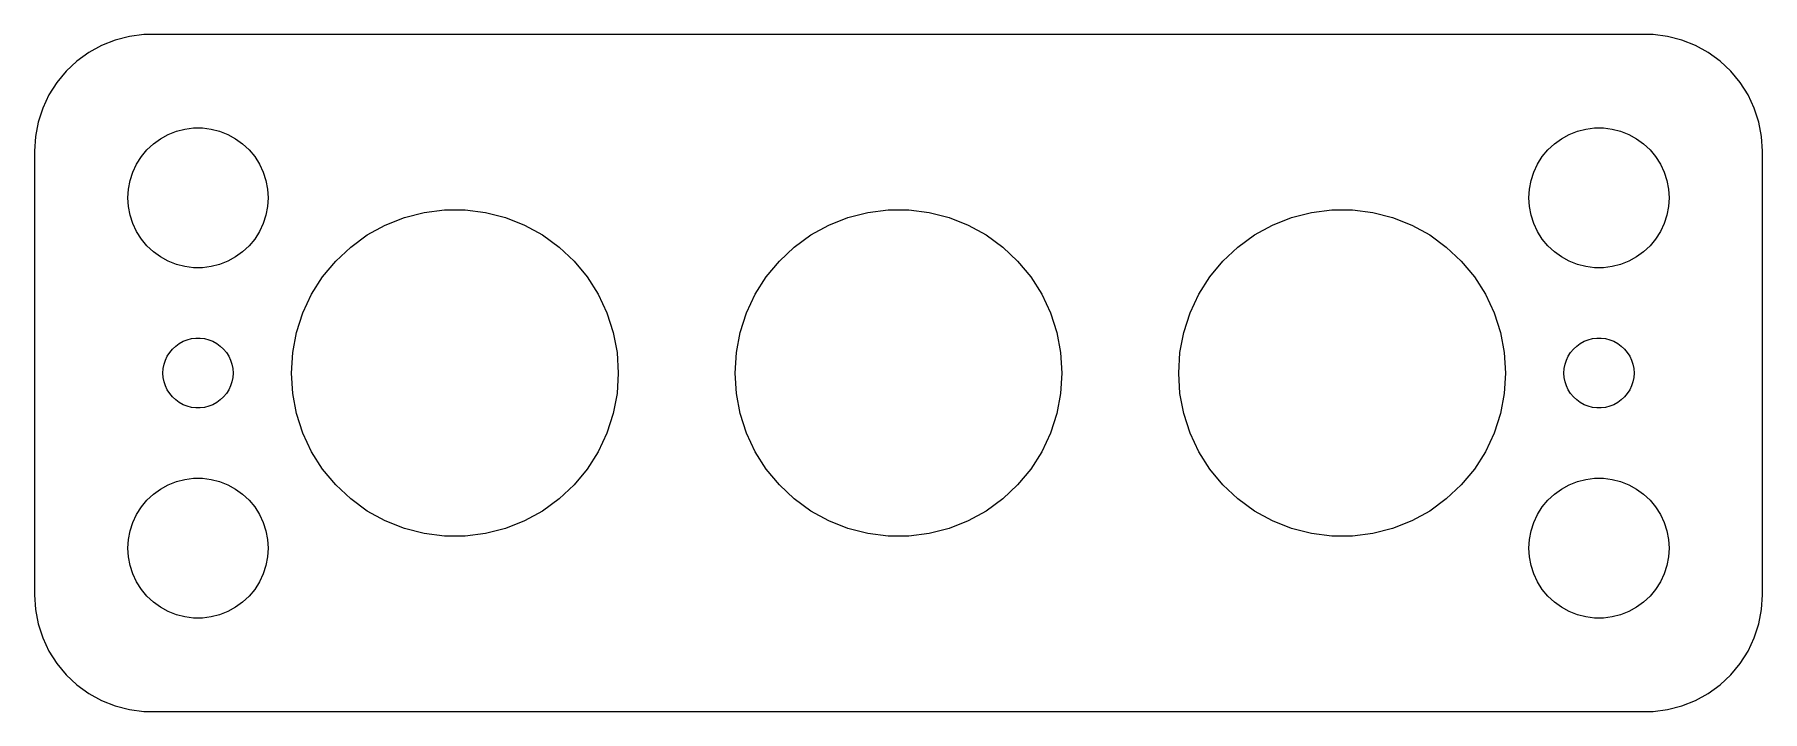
# Model space of a CAD drawing. Header units: metres. Extents: x -37 to 37, y 24.5 to 53.5.
import ezdxf

# ---------------------------------------------------------------- set-up
doc = ezdxf.new("R2010")
doc.units = ezdxf.units.M

msp = doc.modelspace()

# ---------------------------------------------------------------- linework, layer by layer
for p, q in [((-32.9369, 53.4114), (-33.5451, 53.2553)), ((-32.3139, 53.4901), (-32.9369, 53.4114)), ((32.3139, 53.4901), (-32.3139, 53.4901)), ((32.9369, 53.4114), (32.3139, 53.4901)), ((33.5451, 53.2553), (32.9369, 53.4114)), ((-34.6791, 52.7216), (-35.1871, 52.3526)), ((-34.1289, 53.0241), (-34.6791, 52.7216)), ((-33.5451, 53.2553), (-34.1289, 53.0241)), ((34.1289, 53.0241), (33.5451, 53.2553)), ((34.6791, 52.7216), (34.1289, 53.0241)), ((35.1871, 52.3526), (34.6791, 52.7216)), ((-35.6448, 51.9227), (-36.0451, 51.4389)), ((-35.1871, 52.3526), (-35.6448, 51.9227)), ((35.6448, 51.9227), (35.1871, 52.3526)), ((36.0451, 51.4389), (35.6448, 51.9227)), ((-36.0451, 51.4389), (-36.3815, 50.9088)), ((36.3815, 50.9088), (36.0451, 51.4389)), ((-36.6489, 50.3406), (-36.8429, 49.7434)), ((-36.3815, 50.9088), (-36.6489, 50.3406)), ((36.6489, 50.3406), (36.3815, 50.9088)), ((36.8429, 49.7434), (36.6489, 50.3406)), ((-36.8429, 49.7434), (-36.9606, 49.1267)), ((36.9606, 49.1267), (36.8429, 49.7434)), ((-36.9606, 49.1267), (-37, 48.5)), ((-31.9123, 48.8115), (-31.6075, 49.033)), ((-31.6075, 49.033), (-31.2773, 49.2145)), ((-31.2773, 49.2145), (-30.927, 49.3532)), ((-30.927, 49.3532), (-30.5621, 49.4469)), ((-30.5621, 49.4469), (-30.1884, 49.4941)), ((-30.1884, 49.4941), (-29.8116, 49.4941)), ((-29.8116, 49.4941), (-29.4379, 49.4469)), ((-29.4379, 49.4469), (-29.0729, 49.3532)), ((-29.0729, 49.3532), (-28.7227, 49.2145)), ((-28.7227, 49.2145), (-28.3925, 49.033)), ((-28.3925, 49.033), (-28.0877, 48.8115)), ((28.0877, 48.8115), (28.3925, 49.033)), ((28.3925, 49.033), (28.7227, 49.2145)), ((28.7227, 49.2145), (29.0729, 49.3532)), ((29.0729, 49.3532), (29.4379, 49.4469)), ((29.4379, 49.4469), (29.8116, 49.4941)), ((29.8116, 49.4941), (30.1884, 49.4941)), ((30.1884, 49.4941), (30.5621, 49.4469)), ((30.5621, 49.4469), (30.927, 49.3532)), ((30.927, 49.3532), (31.2773, 49.2145)), ((31.2773, 49.2145), (31.6075, 49.033)), ((31.6075, 49.033), (31.9123, 48.8115)), ((37, 48.5), (36.9606, 49.1267)), ((-37, 48.5), (-37, 29.5)), ((-32.6289, 47.9453), (-32.427, 48.2634)), ((-32.427, 48.2634), (-32.1869, 48.5536)), ((-32.1869, 48.5536), (-31.9123, 48.8115)), ((-28.0877, 48.8115), (-27.8131, 48.5536)), ((-27.8131, 48.5536), (-27.5729, 48.2634)), ((-27.5729, 48.2634), (-27.3711, 47.9453)), ((27.3711, 47.9453), (27.5729, 48.2634)), ((27.5729, 48.2634), (27.8131, 48.5536)), ((27.8131, 48.5536), (28.0877, 48.8115)), ((31.9123, 48.8115), (32.1869, 48.5536)), ((32.1869, 48.5536), (32.427, 48.2634)), ((32.427, 48.2634), (32.6289, 47.9453)), ((37, 29.5), (37, 48.5)), ((-32.9057, 47.2461), (-32.7893, 47.6044)), ((-32.7893, 47.6044), (-32.6289, 47.9453)), ((-27.3711, 47.9453), (-27.2107, 47.6044)), ((-27.2107, 47.6044), (-27.0942, 47.2461)), ((27.0942, 47.2461), (27.2107, 47.6044)), ((27.2107, 47.6044), (27.3711, 47.9453)), ((32.6289, 47.9453), (32.7893, 47.6044)), ((32.7893, 47.6044), (32.9057, 47.2461)), ((-33, 46.5), (-32.9763, 46.876)), ((-32.9763, 46.876), (-32.9057, 47.2461)), ((-27.0942, 47.2461), (-27.0237, 46.876)), ((-27.0237, 46.876), (-27, 46.5)), ((27, 46.5), (27.0237, 46.876)), ((27.0237, 46.876), (27.0942, 47.2461)), ((32.9057, 47.2461), (32.9763, 46.876)), ((32.9763, 46.876), (33, 46.5)), ((-32.9763, 46.124), (-33, 46.5)), ((-32.9057, 45.7539), (-32.9763, 46.124)), ((-27.0237, 46.124), (-27.0942, 45.7539)), ((-27, 46.5), (-27.0237, 46.124)), ((-20.3117, 45.876), (-19.4395, 45.9862)), ((-19.4395, 45.9862), (-18.5605, 45.9862)), ((-18.5605, 45.9862), (-17.6883, 45.876)), ((-1.31166, 45.876), (-0.43953, 45.9862)), ((-0.43953, 45.9862), (0.43953, 45.9862)), ((0.43953, 45.9862), (1.31166, 45.876)), ((17.6883, 45.876), (18.5605, 45.9862)), ((18.5605, 45.9862), (19.4395, 45.9862)), ((19.4395, 45.9862), (20.3117, 45.876)), ((27.0237, 46.124), (27, 46.5)), ((27.0942, 45.7539), (27.0237, 46.124)), ((32.9763, 46.124), (32.9057, 45.7539)), ((33, 46.5), (32.9763, 46.124)), ((-32.7893, 45.3956), (-32.9057, 45.7539)), ((-32.6289, 45.0547), (-32.7893, 45.3956)), ((-27.2107, 45.3956), (-27.3711, 45.0547)), ((-27.0942, 45.7539), (-27.2107, 45.3956)), ((-22.7508, 44.9103), (-21.9805, 45.3338)), ((-21.9805, 45.3338), (-21.1631, 45.6574)), ((-21.1631, 45.6574), (-20.3117, 45.876)), ((-17.6883, 45.876), (-16.8369, 45.6574)), ((-16.8369, 45.6574), (-16.0195, 45.3338)), ((-16.0195, 45.3338), (-15.2492, 44.9103)), ((-3.75078, 44.9103), (-2.98045, 45.3338)), ((-2.98045, 45.3338), (-2.16312, 45.6574)), ((-2.16312, 45.6574), (-1.31166, 45.876)), ((1.31166, 45.876), (2.16312, 45.6574)), ((2.16312, 45.6574), (2.98045, 45.3338)), ((2.98045, 45.3338), (3.75078, 44.9103)), ((15.2492, 44.9103), (16.0195, 45.3338)), ((16.0195, 45.3338), (16.8369, 45.6574)), ((16.8369, 45.6574), (17.6883, 45.876)), ((20.3117, 45.876), (21.1631, 45.6574)), ((21.1631, 45.6574), (21.9805, 45.3338)), ((21.9805, 45.3338), (22.7508, 44.9103)), ((27.2107, 45.3956), (27.0942, 45.7539)), ((27.3711, 45.0547), (27.2107, 45.3956)), ((32.7893, 45.3956), (32.6289, 45.0547)), ((32.9057, 45.7539), (32.7893, 45.3956)), ((-32.427, 44.7366), (-32.6289, 45.0547)), ((-32.1869, 44.4464), (-32.427, 44.7366)), ((-31.9123, 44.1884), (-32.1869, 44.4464)), ((-27.8131, 44.4464), (-28.0877, 44.1884)), ((-27.5729, 44.7366), (-27.8131, 44.4464)), ((-27.3711, 45.0547), (-27.5729, 44.7366)), ((-23.462, 44.3936), (-22.7508, 44.9103)), ((-15.2492, 44.9103), (-14.538, 44.3936)), ((-4.46196, 44.3936), (-3.75078, 44.9103)), ((3.75078, 44.9103), (4.46196, 44.3936)), ((14.538, 44.3936), (15.2492, 44.9103)), ((22.7508, 44.9103), (23.462, 44.3936)), ((27.5729, 44.7366), (27.3711, 45.0547)), ((27.8131, 44.4464), (27.5729, 44.7366)), ((28.0877, 44.1884), (27.8131, 44.4464)), ((32.1869, 44.4464), (31.9123, 44.1884)), ((32.427, 44.7366), (32.1869, 44.4464)), ((32.6289, 45.0547), (32.427, 44.7366)), ((-31.6075, 43.967), (-31.9123, 44.1884)), ((-31.2773, 43.7855), (-31.6075, 43.967)), ((-30.927, 43.6468), (-31.2773, 43.7855)), ((-28.7227, 43.7855), (-29.0729, 43.6468)), ((-28.3925, 43.967), (-28.7227, 43.7855)), ((-28.0877, 44.1884), (-28.3925, 43.967)), ((-24.6631, 43.1145), (-24.1028, 43.7918)), ((-24.1028, 43.7918), (-23.462, 44.3936)), ((-14.538, 44.3936), (-13.8972, 43.7918)), ((-13.8972, 43.7918), (-13.3369, 43.1145)), ((-5.66312, 43.1145), (-5.10277, 43.7918)), ((-5.10277, 43.7918), (-4.46196, 44.3936)), ((4.46196, 44.3936), (5.10277, 43.7918)), ((5.10277, 43.7918), (5.66312, 43.1145)), ((13.3369, 43.1145), (13.8972, 43.7918)), ((13.8972, 43.7918), (14.538, 44.3936)), ((23.462, 44.3936), (24.1028, 43.7918)), ((24.1028, 43.7918), (24.6631, 43.1145)), ((28.3925, 43.967), (28.0877, 44.1884)), ((28.7227, 43.7855), (28.3925, 43.967)), ((29.0729, 43.6468), (28.7227, 43.7855)), ((31.2773, 43.7855), (30.927, 43.6468)), ((31.6075, 43.967), (31.2773, 43.7855)), ((31.9123, 44.1884), (31.6075, 43.967)), ((-30.5621, 43.5531), (-30.927, 43.6468)), ((-30.1884, 43.5059), (-30.5621, 43.5531)), ((-29.8116, 43.5059), (-30.1884, 43.5059)), ((-29.4379, 43.5531), (-29.8116, 43.5059)), ((-29.0729, 43.6468), (-29.4379, 43.5531)), ((-25.1341, 42.3723), (-24.6631, 43.1145)), ((-13.3369, 43.1145), (-12.8658, 42.3723)), ((-6.13414, 42.3723), (-5.66312, 43.1145)), ((5.66312, 43.1145), (6.13414, 42.3723)), ((12.8658, 42.3723), (13.3369, 43.1145)), ((24.6631, 43.1145), (25.1341, 42.3723)), ((29.4379, 43.5531), (29.0729, 43.6468)), ((29.8116, 43.5059), (29.4379, 43.5531)), ((30.1884, 43.5059), (29.8116, 43.5059)), ((30.5621, 43.5531), (30.1884, 43.5059)), ((30.927, 43.6468), (30.5621, 43.5531)), ((-25.5084, 41.5769), (-25.1341, 42.3723)), ((-12.8658, 42.3723), (-12.4916, 41.5769)), ((-6.50842, 41.5769), (-6.13414, 42.3723)), ((6.13414, 42.3723), (6.50842, 41.5769)), ((12.4916, 41.5769), (12.8658, 42.3723)), ((25.1341, 42.3723), (25.5084, 41.5769)), ((-25.7801, 40.7408), (-25.5084, 41.5769)), ((-12.4916, 41.5769), (-12.2199, 40.7408)), ((-6.78008, 40.7408), (-6.50842, 41.5769)), ((6.50842, 41.5769), (6.78008, 40.7408)), ((12.2199, 40.7408), (12.4916, 41.5769)), ((25.5084, 41.5769), (25.7801, 40.7408)), ((-25.9448, 39.8773), (-25.7801, 40.7408)), ((-12.2199, 40.7408), (-12.0552, 39.8773)), ((-6.94479, 39.8773), (-6.78008, 40.7408)), ((6.78008, 40.7408), (6.94479, 39.8773)), ((12.0552, 39.8773), (12.2199, 40.7408)), ((25.7801, 40.7408), (25.9448, 39.8773)), ((-31.2135, 39.8817), (-31.0934, 40.0268)), ((-31.0934, 40.0268), (-30.9561, 40.1558)), ((-30.9561, 40.1558), (-30.8037, 40.2665)), ((-30.8037, 40.2665), (-30.6387, 40.3572)), ((-30.6387, 40.3572), (-30.4635, 40.4266)), ((-30.4635, 40.4266), (-30.2811, 40.4734)), ((-30.2811, 40.4734), (-30.0942, 40.497)), ((-30.0942, 40.497), (-29.9058, 40.497)), ((-29.9058, 40.497), (-29.7189, 40.4734)), ((-29.7189, 40.4734), (-29.5365, 40.4266)), ((-29.5365, 40.4266), (-29.3613, 40.3572)), ((-29.3613, 40.3572), (-29.1963, 40.2665)), ((-29.1963, 40.2665), (-29.0439, 40.1558)), ((-29.0439, 40.1558), (-28.9065, 40.0268)), ((-28.9065, 40.0268), (-28.7865, 39.8817)), ((28.7865, 39.8817), (28.9065, 40.0268)), ((28.9065, 40.0268), (29.0439, 40.1558)), ((29.0439, 40.1558), (29.1963, 40.2665)), ((29.1963, 40.2665), (29.3613, 40.3572)), ((29.3613, 40.3572), (29.5365, 40.4266)), ((29.5365, 40.4266), (29.7189, 40.4734)), ((29.7189, 40.4734), (29.9058, 40.497)), ((29.9058, 40.497), (30.0942, 40.497)), ((30.0942, 40.497), (30.2811, 40.4734)), ((30.2811, 40.4734), (30.4635, 40.4266)), ((30.4635, 40.4266), (30.6387, 40.3572)), ((30.6387, 40.3572), (30.8037, 40.2665)), ((30.8037, 40.2665), (30.9561, 40.1558)), ((30.9561, 40.1558), (31.0934, 40.0268)), ((31.0934, 40.0268), (31.2135, 39.8817)), ((-31.4882, 39.188), (-31.4529, 39.373)), ((-31.4529, 39.373), (-31.3947, 39.5522)), ((-31.3947, 39.5522), (-31.3145, 39.7226)), ((-31.3145, 39.7226), (-31.2135, 39.8817)), ((-28.7865, 39.8817), (-28.6855, 39.7226)), ((-28.6855, 39.7226), (-28.6053, 39.5522)), ((-28.6053, 39.5522), (-28.5471, 39.373)), ((-28.5471, 39.373), (-28.5118, 39.188)), ((-26, 39), (-25.9448, 39.8773)), ((-12.0552, 39.8773), (-12, 39)), ((-7, 39), (-6.94479, 39.8773)), ((6.94479, 39.8773), (7, 39)), ((12, 39), (12.0552, 39.8773)), ((25.9448, 39.8773), (26, 39)), ((28.5118, 39.188), (28.5471, 39.373)), ((28.5471, 39.373), (28.6053, 39.5522)), ((28.6053, 39.5522), (28.6855, 39.7226)), ((28.6855, 39.7226), (28.7865, 39.8817)), ((31.2135, 39.8817), (31.3145, 39.7226)), ((31.3145, 39.7226), (31.3947, 39.5522)), ((31.3947, 39.5522), (31.4529, 39.373)), ((31.4529, 39.373), (31.4882, 39.188)), ((-31.5, 39), (-31.4882, 39.188)), ((-31.4882, 38.812), (-31.5, 39)), ((-31.4529, 38.627), (-31.4882, 38.812)), ((-31.3947, 38.4478), (-31.4529, 38.627)), ((-28.5471, 38.627), (-28.6053, 38.4478)), ((-28.5118, 38.812), (-28.5471, 38.627)), ((-28.5118, 39.188), (-28.5, 39)), ((-28.5, 39), (-28.5118, 38.812)), ((-25.9448, 38.1227), (-26, 39)), ((-12, 39), (-12.0552, 38.1227)), ((-6.94479, 38.1227), (-7, 39)), ((7, 39), (6.94479, 38.1227)), ((12.0552, 38.1227), (12, 39)), ((26, 39), (25.9448, 38.1227)), ((28.5, 39), (28.5118, 39.188)), ((28.5118, 38.812), (28.5, 39)), ((28.5471, 38.627), (28.5118, 38.812)), ((28.6053, 38.4478), (28.5471, 38.627)), ((31.4529, 38.627), (31.3947, 38.4478)), ((31.4882, 38.812), (31.4529, 38.627)), ((31.4882, 39.188), (31.5, 39)), ((31.5, 39), (31.4882, 38.812)), ((-31.3145, 38.2774), (-31.3947, 38.4478)), ((-31.2135, 38.1183), (-31.3145, 38.2774)), ((-31.0934, 37.9732), (-31.2135, 38.1183)), ((-30.9561, 37.8442), (-31.0934, 37.9732)), ((-30.8037, 37.7335), (-30.9561, 37.8442)), ((-29.0439, 37.8442), (-29.1963, 37.7335)), ((-28.9065, 37.9732), (-29.0439, 37.8442)), ((-28.7865, 38.1183), (-28.9065, 37.9732)), ((-28.6855, 38.2774), (-28.7865, 38.1183)), ((-28.6053, 38.4478), (-28.6855, 38.2774)), ((-25.7801, 37.2592), (-25.9448, 38.1227)), ((-12.0552, 38.1227), (-12.2199, 37.2592)), ((-6.78008, 37.2592), (-6.94479, 38.1227)), ((6.94479, 38.1227), (6.78008, 37.2592)), ((12.2199, 37.2592), (12.0552, 38.1227)), ((25.9448, 38.1227), (25.7801, 37.2592)), ((28.6855, 38.2774), (28.6053, 38.4478)), ((28.7865, 38.1183), (28.6855, 38.2774)), ((28.9065, 37.9732), (28.7865, 38.1183)), ((29.0439, 37.8442), (28.9065, 37.9732)), ((29.1963, 37.7335), (29.0439, 37.8442)), ((30.9561, 37.8442), (30.8037, 37.7335)), ((31.0934, 37.9732), (30.9561, 37.8442)), ((31.2135, 38.1183), (31.0934, 37.9732)), ((31.3145, 38.2774), (31.2135, 38.1183)), ((31.3947, 38.4478), (31.3145, 38.2774)), ((-30.6387, 37.6428), (-30.8037, 37.7335)), ((-30.4635, 37.5734), (-30.6387, 37.6428)), ((-30.2811, 37.5266), (-30.4635, 37.5734)), ((-30.0942, 37.503), (-30.2811, 37.5266)), ((-29.9058, 37.503), (-30.0942, 37.503)), ((-29.7189, 37.5266), (-29.9058, 37.503)), ((-29.5365, 37.5734), (-29.7189, 37.5266)), ((-29.3613, 37.6428), (-29.5365, 37.5734)), ((-29.1963, 37.7335), (-29.3613, 37.6428)), ((-25.5084, 36.4231), (-25.7801, 37.2592)), ((-12.2199, 37.2592), (-12.4916, 36.4231)), ((-6.50842, 36.4231), (-6.78008, 37.2592)), ((6.78008, 37.2592), (6.50842, 36.4231)), ((12.4916, 36.4231), (12.2199, 37.2592)), ((25.7801, 37.2592), (25.5084, 36.4231)), ((29.3613, 37.6428), (29.1963, 37.7335)), ((29.5365, 37.5734), (29.3613, 37.6428)), ((29.7189, 37.5266), (29.5365, 37.5734)), ((29.9058, 37.503), (29.7189, 37.5266)), ((30.0942, 37.503), (29.9058, 37.503)), ((30.2811, 37.5266), (30.0942, 37.503)), ((30.4635, 37.5734), (30.2811, 37.5266)), ((30.6387, 37.6428), (30.4635, 37.5734)), ((30.8037, 37.7335), (30.6387, 37.6428)), ((-25.1341, 35.6277), (-25.5084, 36.4231)), ((-12.4916, 36.4231), (-12.8658, 35.6277)), ((-6.13414, 35.6277), (-6.50842, 36.4231)), ((6.50842, 36.4231), (6.13414, 35.6277)), ((12.8658, 35.6277), (12.4916, 36.4231)), ((25.5084, 36.4231), (25.1341, 35.6277)), ((-24.6631, 34.8855), (-25.1341, 35.6277)), ((-12.8658, 35.6277), (-13.3369, 34.8855)), ((-5.66312, 34.8855), (-6.13414, 35.6277)), ((6.13414, 35.6277), (5.66312, 34.8855)), ((13.3369, 34.8855), (12.8658, 35.6277)), ((25.1341, 35.6277), (24.6631, 34.8855)), ((-24.1028, 34.2082), (-24.6631, 34.8855)), ((-13.3369, 34.8855), (-13.8972, 34.2082)), ((-5.10277, 34.2082), (-5.66312, 34.8855)), ((5.66312, 34.8855), (5.10277, 34.2082)), ((13.8972, 34.2082), (13.3369, 34.8855)), ((24.6631, 34.8855), (24.1028, 34.2082)), ((-31.6075, 34.033), (-31.2773, 34.2145)), ((-31.2773, 34.2145), (-30.927, 34.3532)), ((-30.927, 34.3532), (-30.5621, 34.4469)), ((-30.5621, 34.4469), (-30.1884, 34.4941)), ((-30.1884, 34.4941), (-29.8116, 34.4941)), ((-29.8116, 34.4941), (-29.4379, 34.4469)), ((-29.4379, 34.4469), (-29.0729, 34.3532)), ((-29.0729, 34.3532), (-28.7227, 34.2145)), ((-28.7227, 34.2145), (-28.3925, 34.033)), ((-23.462, 33.6064), (-24.1028, 34.2082)), ((-13.8972, 34.2082), (-14.538, 33.6064)), ((-4.46196, 33.6064), (-5.10277, 34.2082)), ((5.10277, 34.2082), (4.46196, 33.6064)), ((14.538, 33.6064), (13.8972, 34.2082)), ((24.1028, 34.2082), (23.462, 33.6064)), ((28.3925, 34.033), (28.7227, 34.2145)), ((28.7227, 34.2145), (29.0729, 34.3532)), ((29.0729, 34.3532), (29.4379, 34.4469)), ((29.4379, 34.4469), (29.8116, 34.4941)), ((29.8116, 34.4941), (30.1884, 34.4941)), ((30.1884, 34.4941), (30.5621, 34.4469)), ((30.5621, 34.4469), (30.927, 34.3532)), ((30.927, 34.3532), (31.2773, 34.2145)), ((31.2773, 34.2145), (31.6075, 34.033)), ((-32.427, 33.2634), (-32.1869, 33.5536)), ((-32.1869, 33.5536), (-31.9123, 33.8116)), ((-31.9123, 33.8116), (-31.6075, 34.033)), ((-28.3925, 34.033), (-28.0877, 33.8116)), ((-28.0877, 33.8116), (-27.8131, 33.5536)), ((-27.8131, 33.5536), (-27.5729, 33.2634)), ((-22.7508, 33.0897), (-23.462, 33.6064)), ((-14.538, 33.6064), (-15.2492, 33.0897)), ((-3.75078, 33.0897), (-4.46196, 33.6064)), ((4.46196, 33.6064), (3.75078, 33.0897)), ((15.2492, 33.0897), (14.538, 33.6064)), ((23.462, 33.6064), (22.7508, 33.0897)), ((27.5729, 33.2634), (27.8131, 33.5536)), ((27.8131, 33.5536), (28.0877, 33.8116)), ((28.0877, 33.8116), (28.3925, 34.033)), ((31.6075, 34.033), (31.9123, 33.8116)), ((31.9123, 33.8116), (32.1869, 33.5536)), ((32.1869, 33.5536), (32.427, 33.2634)), ((-32.9057, 32.2461), (-32.7893, 32.6044)), ((-32.7893, 32.6044), (-32.6289, 32.9453)), ((-32.6289, 32.9453), (-32.427, 33.2634)), ((-27.5729, 33.2634), (-27.3711, 32.9453)), ((-27.3711, 32.9453), (-27.2107, 32.6044)), ((-27.2107, 32.6044), (-27.0942, 32.2461)), ((-21.9805, 32.6662), (-22.7508, 33.0897)), ((-21.1631, 32.3426), (-21.9805, 32.6662)), ((-16.0195, 32.6662), (-16.8369, 32.3426)), ((-15.2492, 33.0897), (-16.0195, 32.6662)), ((-2.98045, 32.6662), (-3.75078, 33.0897)), ((-2.16312, 32.3426), (-2.98045, 32.6662)), ((2.98045, 32.6662), (2.16312, 32.3426)), ((3.75078, 33.0897), (2.98045, 32.6662)), ((16.0195, 32.6662), (15.2492, 33.0897)), ((16.8369, 32.3426), (16.0195, 32.6662)), ((21.9805, 32.6662), (21.1631, 32.3426)), ((22.7508, 33.0897), (21.9805, 32.6662)), ((27.0942, 32.2461), (27.2107, 32.6044)), ((27.2107, 32.6044), (27.3711, 32.9453)), ((27.3711, 32.9453), (27.5729, 33.2634)), ((32.427, 33.2634), (32.6289, 32.9453)), ((32.6289, 32.9453), (32.7893, 32.6044)), ((32.7893, 32.6044), (32.9057, 32.2461)), ((-33, 31.5), (-32.9763, 31.876)), ((-32.9763, 31.876), (-32.9057, 32.2461)), ((-27.0942, 32.2461), (-27.0237, 31.876)), ((-27.0237, 31.876), (-27, 31.5)), ((-20.3117, 32.124), (-21.1631, 32.3426)), ((-19.4395, 32.0138), (-20.3117, 32.124)), ((-18.5605, 32.0138), (-19.4395, 32.0138)), ((-17.6883, 32.124), (-18.5605, 32.0138)), ((-16.8369, 32.3426), (-17.6883, 32.124)), ((-1.31166, 32.124), (-2.16312, 32.3426)), ((-0.43953, 32.0138), (-1.31166, 32.124)), ((0.43953, 32.0138), (-0.43953, 32.0138)), ((1.31166, 32.124), (0.43953, 32.0138)), ((2.16312, 32.3426), (1.31166, 32.124)), ((17.6883, 32.124), (16.8369, 32.3426)), ((18.5605, 32.0138), (17.6883, 32.124)), ((19.4395, 32.0138), (18.5605, 32.0138)), ((20.3117, 32.124), (19.4395, 32.0138)), ((21.1631, 32.3426), (20.3117, 32.124)), ((27, 31.5), (27.0237, 31.876)), ((27.0237, 31.876), (27.0942, 32.2461)), ((32.9057, 32.2461), (32.9763, 31.876)), ((32.9763, 31.876), (33, 31.5)), ((-32.9763, 31.124), (-33, 31.5)), ((-32.9057, 30.7539), (-32.9763, 31.124)), ((-27.0237, 31.124), (-27.0942, 30.7539)), ((-27, 31.5), (-27.0237, 31.124)), ((27.0237, 31.124), (27, 31.5)), ((27.0942, 30.7539), (27.0237, 31.124)), ((32.9763, 31.124), (32.9057, 30.7539)), ((33, 31.5), (32.9763, 31.124)), ((-32.7893, 30.3956), (-32.9057, 30.7539)), ((-32.6289, 30.0547), (-32.7893, 30.3956)), ((-27.2107, 30.3956), (-27.3711, 30.0547)), ((-27.0942, 30.7539), (-27.2107, 30.3956)), ((27.2107, 30.3956), (27.0942, 30.7539)), ((27.3711, 30.0547), (27.2107, 30.3956)), ((32.7893, 30.3956), (32.6289, 30.0547)), ((32.9057, 30.7539), (32.7893, 30.3956)), ((-32.427, 29.7366), (-32.6289, 30.0547)), ((-32.1869, 29.4464), (-32.427, 29.7366)), ((-27.5729, 29.7366), (-27.8131, 29.4464)), ((-27.3711, 30.0547), (-27.5729, 29.7366)), ((27.5729, 29.7366), (27.3711, 30.0547)), ((27.8131, 29.4464), (27.5729, 29.7366)), ((32.427, 29.7366), (32.1869, 29.4464)), ((32.6289, 30.0547), (32.427, 29.7366)), ((-37, 29.5), (-36.9606, 28.8733)), ((-36.9606, 28.8733), (-36.8429, 28.2566)), ((-31.9123, 29.1885), (-32.1869, 29.4464)), ((-31.6075, 28.967), (-31.9123, 29.1885)), ((-31.2773, 28.7855), (-31.6075, 28.967)), ((-28.3925, 28.967), (-28.7227, 28.7855)), ((-28.0877, 29.1885), (-28.3925, 28.967)), ((-27.8131, 29.4464), (-28.0877, 29.1885)), ((28.0877, 29.1885), (27.8131, 29.4464)), ((28.3925, 28.967), (28.0877, 29.1885)), ((28.7227, 28.7855), (28.3925, 28.967)), ((31.6075, 28.967), (31.2773, 28.7855)), ((31.9123, 29.1885), (31.6075, 28.967)), ((32.1869, 29.4464), (31.9123, 29.1885)), ((36.8429, 28.2566), (36.9606, 28.8733)), ((36.9606, 28.8733), (37, 29.5)), ((-36.8429, 28.2566), (-36.6489, 27.6594)), ((-30.927, 28.6468), (-31.2773, 28.7855)), ((-30.5621, 28.5531), (-30.927, 28.6468)), ((-30.1884, 28.5059), (-30.5621, 28.5531)), ((-29.8116, 28.5059), (-30.1884, 28.5059)), ((-29.4379, 28.5531), (-29.8116, 28.5059)), ((-29.0729, 28.6468), (-29.4379, 28.5531)), ((-28.7227, 28.7855), (-29.0729, 28.6468)), ((29.0729, 28.6468), (28.7227, 28.7855)), ((29.4379, 28.5531), (29.0729, 28.6468)), ((29.8116, 28.5059), (29.4379, 28.5531)), ((30.1884, 28.5059), (29.8116, 28.5059)), ((30.5621, 28.5531), (30.1884, 28.5059)), ((30.927, 28.6468), (30.5621, 28.5531)), ((31.2773, 28.7855), (30.927, 28.6468)), ((36.6489, 27.6594), (36.8429, 28.2566)), ((-36.6489, 27.6594), (-36.3815, 27.0912)), ((36.3815, 27.0912), (36.6489, 27.6594)), ((-36.3815, 27.0912), (-36.0451, 26.5611)), ((36.0451, 26.5611), (36.3815, 27.0912)), ((-36.0451, 26.5611), (-35.6448, 26.0773)), ((-35.6448, 26.0773), (-35.1871, 25.6474)), ((35.1871, 25.6474), (35.6448, 26.0773)), ((35.6448, 26.0773), (36.0451, 26.5611)), ((-35.1871, 25.6474), (-34.6791, 25.2784)), ((-34.6791, 25.2784), (-34.1289, 24.9759)), ((34.1289, 24.9759), (34.6791, 25.2784)), ((34.6791, 25.2784), (35.1871, 25.6474)), ((-34.1289, 24.9759), (-33.5451, 24.7447)), ((-33.5451, 24.7447), (-32.9369, 24.5886)), ((-32.9369, 24.5886), (-32.3139, 24.5099)), ((-32.3139, 24.5099), (32.3139, 24.5099)), ((32.3139, 24.5099), (32.9369, 24.5886)), ((32.9369, 24.5886), (33.5451, 24.7447)), ((33.5451, 24.7447), (34.1289, 24.9759))]:
    msp.add_line(p, q)

doc.saveas('drawing.dxf')
